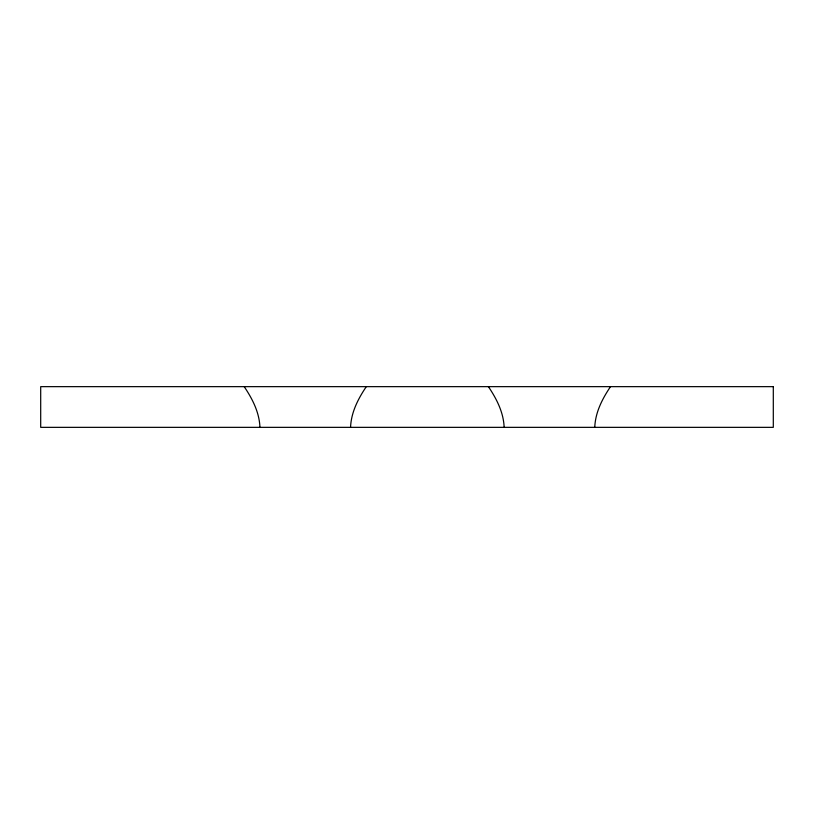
<?xml version="1.0" encoding="UTF-8"?>
<svg xmlns="http://www.w3.org/2000/svg" width="814" height="814" viewBox="0 0 814 814"><rect width="100%" height="100%" fill="white"/><g stroke="black" fill="none" stroke-linecap="round" stroke-linejoin="round"><path stroke-width="1.22" d="M350.559 427.35C351.149 412.322 358.099 398.84 366.3 386.65M594.759 427.35C595.349 412.322 602.299 398.84 610.5 386.65M488.4 386.65C496.601 398.84 503.551 412.322 504.141 427.35M244.2 386.65C252.401 398.84 259.351 412.322 259.941 427.35M773.3 386.65L40.7 386.65L40.7 427.35L773.3 427.35L773.3 386.65"/></g></svg>
